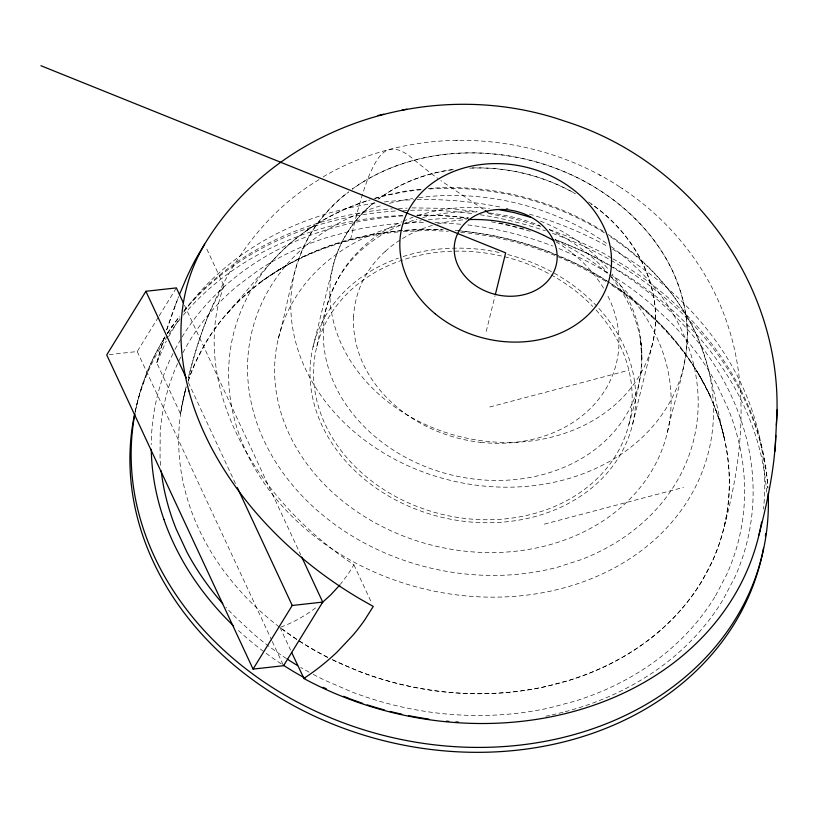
<?xml version="1.0" encoding="UTF-8"?>
<svg xmlns="http://www.w3.org/2000/svg" width="818" height="818" viewBox="0 0 818 818"><rect width="100%" height="100%" fill="white"/><g stroke="black" fill="none" stroke-linecap="round" stroke-linejoin="round"><path stroke-width="0.61" stroke-dasharray="4.09 3.07" d="M134.806 414.286C139.786 387.292 150.031 361.27 164.5 337.957A321.617 265.052 13.9 0 0 135.042 413.008M164.469 336.914L156.77 362.875L180.553 413.939L181.402 409.378A427.415 219.224 83.7 0 1 186.156 386.771L183.375 398.489M724.206 526.639C741.824 461.066 749.677 389.818 727.499 324.317C709.267 268.846 671.005 220.84 622.478 188.692L620.156 187.291M350.544 239.51C355.861 217.251 361.249 194.868 369.91 173.62C374.123 164.755 378.407 154.582 387.65 149.888C401.863 145.87 412.722 159.612 423.059 167.036A785.607 246.249 75.2 0 0 434.859 176.289L437.794 178.436M628.878 424.409C637.897 392.814 646.966 359.429 638.337 326.638C633.623 307.507 624.707 289.408 612.242 274.132M278.314 338.55C289.347 301.014 292.271 259.541 315.298 226.596C324.664 213.631 335.595 201.76 348.437 192.169M313.049 346.924L333.212 265.451C339.613 240.625 354.419 218.181 374.521 202.312M486.229 331.402L495.043 295.809M632.672 423.949L652.467 343.959C665.566 290.124 635.484 234.193 591.342 204.071M667.406 432.323C675.157 394.665 691.414 357.169 686.271 317.977C684.124 301.883 679.472 286.239 672.785 271.453C654.461 232.588 621.997 201.719 584.522 181.381C513.234 143.15 419.491 141.309 352.149 189.162A200.124 164.96 13.9 0 1 612.539 199.142A200.124 164.96 13.9 0 1 659.472 418.08A200.124 164.96 13.9 0 1 411.802 467.467A200.124 164.929 13.9 0 1 306.453 241.238A200.124 164.96 13.9 0 1 348.509 191.841M316.842 346.474C323.488 314.276 331.321 280.584 354.368 255.717C367.548 241.126 383.857 229.377 401.965 221.729M156.892 362.425L156.964 362.159A623.613 319.858 83.7 0 1 164.49 336.73M166.719 329.797L178.61 296.617M175.441 304.848L178.661 296.576M156.872 362.609L166.299 341.086M172.987 353.591L169.408 360.953A305.114 251.453 13.9 0 0 151.545 435.227A301.392 248.386 13.9 0 0 151.258 444.583M180.737 357.118L177.557 363.662A296.372 244.255 13.9 0 0 160.185 433.52L160.052 457.599A296.31 244.193 13.9 0 0 160.788 467.201M168.631 336.587L179.96 317.691M182.864 352.752L188.825 342.139A296.382 244.255 13.9 0 1 237.568 285.809L258.059 270.502A296.3 244.183 13.9 0 1 329.255 236.78L355.615 229.807A296.32 244.204 13.9 0 1 400.309 223.345M715.556 595.749L726.834 574.226A296.372 244.245 13.9 0 0 744.206 504.369A293.038 241.494 13.9 0 0 744.339 480.278A296.3 244.193 13.9 0 0 728.214 408.888L717.529 385.932A296.32 244.204 13.9 0 0 670.893 322.609L650.811 303.867A296.372 244.245 13.9 0 0 579.297 257.496L558.265 248.273M175.032 349.378L181.371 338.11M223.999 285.881A274.234 196.678 31.6 0 0 353.918 564.809L348.223 573.96L340.574 584.113M109.172 354.634L137.219 351.525L158.457 317.016M159.121 315.942L176.381 287.905M167.25 333.703L178.989 317.108M163.119 340.084L165.124 336.985M167.792 332.865L172.465 325.646M183.835 312.087C219.95 261.32 276.014 227.179 335.666 211.269A313.652 258.488 13.9 0 1 377.415 202.833M184.244 310.462C233.825 249.234 311.382 216.249 388.611 209.071L392.313 208.876M398.223 231.934C348.478 236.566 299.562 253.416 259.122 283.089L281.474 268.335C260.932 280.635 242.24 296.055 226.494 314.112C253.805 284.316 276.842 249.04 311.781 227.281M319.03 179.653C257.179 216.341 217.527 280.605 196.637 348.059A427.415 219.224 83.7 0 0 188.283 377.885C196.647 346.106 206.085 313.775 223.968 285.871L205.666 246.566M323.192 176.944L325.267 175.594C416.362 123.181 535.77 130.604 622.478 188.692M305.687 231.259C325.308 217.752 346.842 206.821 369.664 199.94M403.131 221.249L413.08 217.169M280.819 627.079L282.517 626.465A427.425 219.224 83.7 0 0 317.128 606.741M374.399 198.416L381.505 196.126L407.538 190.676L420.973 189.255M417.906 215.666C440.82 208.14 465.432 205.901 489.379 208.529M565.279 711.721L578.285 707.989A304.48 250.932 13.9 0 0 638.582 681.527A301.494 248.468 13.9 0 0 670.832 659.236A305.145 251.474 13.9 0 0 723.01 599.768L734.983 576.935A305.114 251.453 13.9 0 0 752.846 502.661A301.423 248.406 13.9 0 0 752.672 477.855A304.797 251.187 13.9 0 0 740.464 418.417A302.118 248.989 13.9 0 0 725.433 383.887A304.817 251.208 13.9 0 0 688.449 330.441A301.423 248.406 13.9 0 0 658.981 301.126A305.104 251.443 13.9 0 0 583.418 251.545L555.136 239.347M489.777 406.986L628.889 370.217M544.359 524.154L683.47 487.395M552.017 714.922L564.072 712.018M453.448 169.612C426.515 172.925 400.329 182.935 378.427 199.04A164.387 135.471 13.9 0 1 453.417 169.469M428.305 188.477C489.113 183.6 551.393 198.856 603.122 231.208M456.004 140.307L458.08 140.195M469.726 168.181C506.434 166.483 543.643 175.553 575.494 193.876M398.468 208.57L407.088 208.13M412.016 207.884L448.888 208.426L477.16 211.617M403.274 231.494L427.466 230.431L448.315 231.238M460.636 224.214L439.184 222.649A296.32 244.204 13.9 0 0 434.44 222.496M460.687 232.23C513.08 237.251 564.144 254.909 608.551 283.161M488.152 213.478L512.508 218.324L541.148 226.566M540.391 221.075C566.792 231.525 590.954 248.273 609.103 270.216M549.318 229.459L573.592 238.723L602.375 252.639L611.925 258.253M612.989 258.887C696.036 305.298 762.018 390.513 767.867 487.589M599.205 174.786L600.964 175.85M608.163 234.521C637.917 253.754 663.51 279.429 682.549 309.316C708.214 347.722 713.613 394.665 724.329 438.458C719.032 415.401 709.983 393.254 697.877 372.947L710.556 396.495C688.623 350.165 652.324 311.699 609.615 283.785M483.172 209.193L440.83 180.614M353.897 564.819L371.669 602.968M184.449 305.226L300.666 554.727M188.396 382.538L235.737 484.184M279.971 627.396L290.543 650.085M137.219 351.525L271.729 640.3M272.261 641.455L283.56 665.709M135.062 411.904A321.617 265.052 13.9 0 1 180.144 319.04M183.406 315.094A321.617 265.052 13.9 0 1 403.335 215.4M417.17 215.042A321.617 265.052 13.9 0 1 468.019 218.12M491.444 221.842A321.617 265.052 13.9 0 1 530.8 231.474M554.941 239.602A321.617 265.052 13.9 0 1 766.773 494.471M596.066 310.022A160.809 132.526 13.9 0 1 500.391 519.297A160.809 132.526 13.9 0 1 322.629 329.46A160.809 132.526 13.9 0 1 592.794 306.525M611.21 277.005A160.809 132.526 13.9 0 1 567.539 465.779A160.809 132.526 13.9 0 1 342.292 398.836A160.809 132.526 13.9 0 1 416.914 219.255M422.722 217.608A160.809 132.526 13.9 0 1 478.09 212.077M489.461 213.017A160.809 132.526 13.9 0 1 539.962 225.717M549.277 229.735A160.809 132.526 13.9 0 1 607.375 272.496M480.687 442.313A133.815 110.277 13.9 0 0 587.212 411.474A134.622 110.941 13.9 0 0 605.709 389.123A132.976 109.592 13.9 0 0 613.142 373.816A134.612 110.931 13.9 0 0 618.868 346.28A133.855 110.318 13.9 0 0 606.762 293.887M572.395 253.202A133.855 110.318 13.9 0 1 604.011 288.959M555.995 241.883A134.612 110.931 13.9 0 1 572.416 253.181M385.268 251.361A133.855 110.318 13.9 0 1 432.886 225.267M437.507 224.009A133.855 110.318 13.9 0 1 466.444 219.684M385.247 251.341A134.612 110.931 13.9 0 0 366.75 273.693A132.986 109.602 13.9 0 0 359.327 288.999A134.602 110.931 13.9 0 0 353.591 316.525M353.621 316.535A133.866 110.318 13.9 0 0 400.063 409.613A134.612 110.931 13.9 0 0 428.335 427.313A132.976 109.592 13.9 0 0 447.241 434.992A134.622 110.941 13.9 0 0 480.555 442.344M610.811 237.046A244.735 201.688 13.9 0 1 641.69 550.391A244.735 201.688 13.9 0 1 271.617 493.326A244.735 201.688 13.9 0 1 370.155 199.94M375.022 198.488A244.735 201.688 13.9 0 1 421.28 189.704M429.787 188.989A244.735 201.688 13.9 0 1 604.686 233.058M611.158 246.607A227.445 187.445 13.9 0 1 632.334 531.271A228.467 188.293 13.9 0 1 580.862 559.747L557.539 567.242A227.445 187.445 13.9 0 1 265.533 443.745A227.445 187.445 13.9 0 1 381.065 205.655M389.388 203.345A227.445 187.445 13.9 0 1 412.62 198.539M418.857 197.639A227.445 187.445 13.9 0 1 607.498 243.989M332.108 659.625A279.03 229.95 13.9 0 0 334.337 660.709L359.429 671.537A279.091 230.001 13.9 0 0 439.246 691.353A275.973 227.435 13.9 0 0 466.26 693.521A278.529 229.541 13.9 0 0 544.931 686.772L569.757 680.208A278.529 229.541 13.9 0 0 626.537 654.932A275.973 227.435 13.9 0 0 656.077 634.052A279.091 230.001 13.9 0 0 701.956 581.015L712.57 560.759A279.03 229.95 13.9 0 0 728.92 494.982A275.891 227.363 13.9 0 0 729.053 472.313A278.958 229.899 13.9 0 0 713.879 405.094M327.691 657.406A279.03 229.95 13.9 0 1 267.005 617.048A275.881 227.363 13.9 0 1 239.459 590.146A278.969 229.899 13.9 0 1 204.203 539.778A275.87 227.353 13.9 0 1 194.132 518.172A278.969 229.909 13.9 0 1 178.958 450.953A275.85 227.332 13.9 0 1 179.081 428.284A279.03 229.96 13.9 0 1 185.931 388.57M188.14 381.341A279.03 229.96 13.9 0 1 195.441 362.507L206.054 342.251A279.04 229.96 13.9 0 1 251.934 289.214M271.239 274.807A278.958 229.899 13.9 0 1 338.253 243.058A276.157 227.588 13.9 0 1 375.83 234.009A278.979 229.919 13.9 0 1 441.751 229.756M455.145 230.543A275.84 227.322 13.9 0 1 468.765 231.913A279.03 229.96 13.9 0 1 548.581 251.729L573.674 262.558A279.03 229.95 13.9 0 1 640.995 306.218L659.901 323.856A278.979 229.909 13.9 0 1 703.807 383.478M313.274 674.421A296.372 244.245 13.9 0 0 325.094 680.392L351.74 691.895A296.433 244.306 13.9 0 0 436.515 712.938A293.12 241.576 13.9 0 0 465.207 715.239A295.84 243.805 13.9 0 0 548.766 708.071L575.136 701.108A295.84 243.805 13.9 0 0 635.453 674.257A293.12 241.576 13.9 0 0 666.823 652.079A296.433 244.306 13.9 0 0 715.556 595.749M309.051 672.14A296.372 244.245 13.9 0 1 300.717 667.416M286.535 658.643A296.372 244.245 13.9 0 1 253.58 634.022L233.498 615.279A296.31 244.193 13.9 0 1 225.942 607.263M404.982 223.028A296.32 244.204 13.9 0 1 424.982 222.394M467.876 224.95A296.372 244.245 13.9 0 1 552.651 245.993M167.158 333.652A321.617 265.052 13.9 0 1 179.766 316.126M183.794 311.167A321.617 265.052 13.9 0 1 397.006 210.891M403.284 210.543A321.617 265.052 13.9 0 1 472.906 213.692M480.268 214.776A321.617 265.052 13.9 0 1 545.34 230.829M552.569 233.365A321.617 265.052 13.9 0 1 767.908 488.295M549.584 715.443A304.48 250.932 13.9 0 1 545.913 716.2M281.198 663.817A305.114 251.453 13.9 0 1 245.41 636.762A301.413 248.406 13.9 0 1 236.29 628.521M181.995 337.108A305.104 251.443 13.9 0 1 233.559 278.652A301.351 248.355 13.9 0 1 265.799 256.361A304.807 251.198 13.9 0 1 326.106 229.899A302.179 249.03 13.9 0 1 365.851 220.308A304.807 251.208 13.9 0 1 403.519 215.88M416.699 215.318A304.807 251.208 13.9 0 1 435.534 215.369A301.382 248.375 13.9 0 1 465.064 217.465A305.114 251.453 13.9 0 1 468.602 217.885M499.144 222.946A305.114 251.453 13.9 0 1 525.769 229.551M458.008 230.676A277.905 229.03 13.9 0 1 721.68 536.117A277.905 229.03 13.9 0 1 332.118 659.523M327.558 657.243A277.905 229.03 13.9 0 1 280.952 628.132M180.553 413.939A277.905 229.03 13.9 0 1 186.105 387.875M188.263 380.881A277.905 229.03 13.9 0 1 443.151 229.705M384.46 201.934A313.652 258.488 13.9 0 1 413.54 199.756M417.262 199.653A313.652 258.488 13.9 0 1 502.129 207.435M506.045 208.263A313.652 258.488 13.9 0 1 507.998 208.702M529.44 214.163A313.652 258.488 13.9 0 1 607.488 246.351M612.682 249.286A313.652 258.488 13.9 0 1 763.45 509.072M555.616 240.472A200.124 164.919 13.9 0 1 626.21 502.641A200.124 164.919 13.9 0 1 312.466 471.066A200.124 164.919 13.9 0 1 400.728 224.878M405.493 223.733A200.124 164.919 13.9 0 1 421.076 220.799M428.233 219.838A200.124 164.919 13.9 0 1 468.786 218.692M507.733 254.521A164.387 135.471 13.9 0 1 615.064 462.927A164.387 135.471 13.9 0 1 355.769 471.557A164.387 135.471 13.9 0 1 398.346 258.161M403.121 256.545A164.387 135.471 13.9 0 1 500.728 252.834M588.653 201.974A164.387 135.471 13.9 0 1 620.586 399.593A164.387 135.471 13.9 0 1 387.067 401.157A164.387 135.471 13.9 0 1 372.916 203.416M472.231 167.946A164.387 135.471 13.9 0 1 574.757 193.283M166.637 330.002A623.613 319.858 83.7 0 1 175.41 304.817M641.373 351.628L640.555 339.122L641.874 360.503L641.373 351.628"/><path stroke-width="1.23" d="M758.951 535.013C767.284 502.416 774.482 469.154 775.822 435.442M776.343 425.36C786.303 289.766 693.736 161.759 565.136 121.299C434.297 75.542 277.302 123.958 204.582 244.255L196.023 258.611A374.143 191.903 83.7 0 0 186.361 278.253L179.398 294.644M775.055 451.168L777.1 409.9M495.34 294.582L505.667 252.854L40.9 65.706M199.377 253.621L204.582 244.255M183.375 302.916L176.381 287.905L145.89 291.28L106.729 354.91L253.069 669.093L283.56 665.709L322.721 602.089L301.74 557.038M253.069 669.093L292.231 605.473L322.721 602.089M339.859 584.993L330.912 594.686L321.75 603.04M304.153 678.194L304.184 678.173A623.602 319.848 83.7 0 0 337.128 652.018L352.752 635.443A374.112 191.882 83.7 0 0 364.491 620.3L373.284 606.435L360.298 599.093A309.817 222.199 31.6 0 1 229.255 477.61L226.913 474.051A310.359 222.588 31.6 0 1 189.868 394.511L188.835 390.82M378.069 115.491L383.775 114.223M401.883 110.225L406.791 109.142M499.103 209.623L514.757 212.731L530.095 217.148M343.754 696.312L349.255 698.541M323.12 687.325L326.351 688.797M304.03 678.603L291.607 652.355M485.125 210.512L488.049 212.486M145.89 291.28L186.248 377.916M237.353 487.651L292.231 605.473M763.501 548.234A321.617 265.052 13.9 0 1 397.344 743.848A321.617 265.052 13.9 0 1 134.551 414.307M765.689 533.653A321.617 265.052 13.9 0 1 765.392 536.097M544.123 235.492A134.612 110.931 13.9 0 1 554.062 240.748M544.123 235.492A133.007 109.612 13.9 0 0 525.217 227.813A134.602 110.931 13.9 0 0 491.904 220.461A133.855 110.318 13.9 0 0 468.918 219.582M297.629 665.596A296.372 244.245 13.9 0 1 287.527 659.298M222.701 603.623A296.31 244.193 13.9 0 1 186.862 551.945L176.167 529.001A296.31 244.193 13.9 0 1 161.177 470.8M768.184 493.326A321.617 265.052 13.9 0 1 431.321 744.462A321.617 265.052 13.9 0 1 134.817 414.215M458.233 722.038A301.494 248.468 13.9 0 1 455.871 721.895M448.775 721.353A301.494 248.468 13.9 0 1 446.413 721.149M428.714 719.053A305.145 251.474 13.9 0 1 408.755 715.658M401.75 714.186A305.145 251.474 13.9 0 1 390.135 711.455M384.368 709.942A305.145 251.474 13.9 0 1 367.221 704.86M362.691 703.368A305.145 251.474 13.9 0 1 350.37 698.961M305.094 678.163A305.114 251.453 13.9 0 1 283.314 665.198M233.631 625.985A301.413 248.406 13.9 0 1 215.942 607.447A304.807 251.198 13.9 0 1 178.958 553.99A302.139 248.999 13.9 0 1 163.917 519.471M163.927 519.471A304.807 251.198 13.9 0 1 151.719 460.033A301.392 248.386 13.9 0 1 151.279 449.286M188.907 390.973A309.817 222.199 31.6 0 1 199.439 253.764M761.609 522.078A313.652 258.488 13.9 0 1 304.071 678.623M471.475 282.568A51.974 42.833 13.9 0 0 556.107 265.41A51.974 42.833 13.9 0 0 489.44 210.594A51.974 42.833 13.9 0 0 471.475 282.568M435.064 313.703A106.861 88.068 13.9 0 0 609.287 278.989A106.861 88.068 13.9 0 0 472.671 165.88A106.861 88.068 13.9 0 0 435.064 313.703"/></g></svg>
